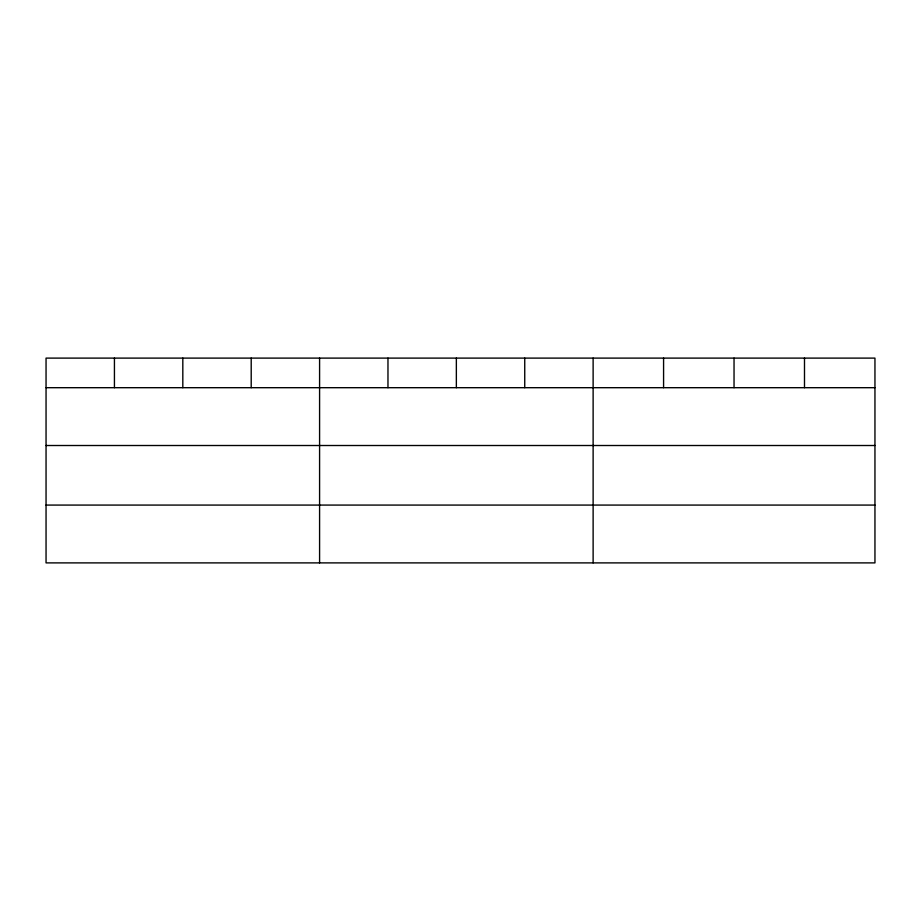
<?xml version="1.0" encoding="UTF-8"?>
<svg xmlns="http://www.w3.org/2000/svg" width="921" height="921" viewBox="0 0 921 921"><rect width="100%" height="100%" fill="white"/><g stroke="black" fill="none" stroke-linecap="round" stroke-linejoin="round"><path stroke-width="1.38" d="M874.95 445.511L874.95 358.108L46.05 358.108L46.05 562.892L874.95 562.892L874.95 445.511L46.05 445.511M46.05 387.695L874.95 387.695M46.05 505.076L874.95 505.076M804.494 358.108L804.494 387.695M734.037 358.108L734.037 387.695M663.581 358.108L663.581 387.695M593.124 358.108L593.124 562.892M524.74 358.108L524.74 387.695M456.356 358.108L456.356 387.695M387.971 358.108L387.971 387.695M319.587 358.108L319.587 562.892M251.203 358.108L251.203 387.695M182.819 358.108L182.819 387.695M114.434 358.108L114.434 387.695"/></g></svg>
